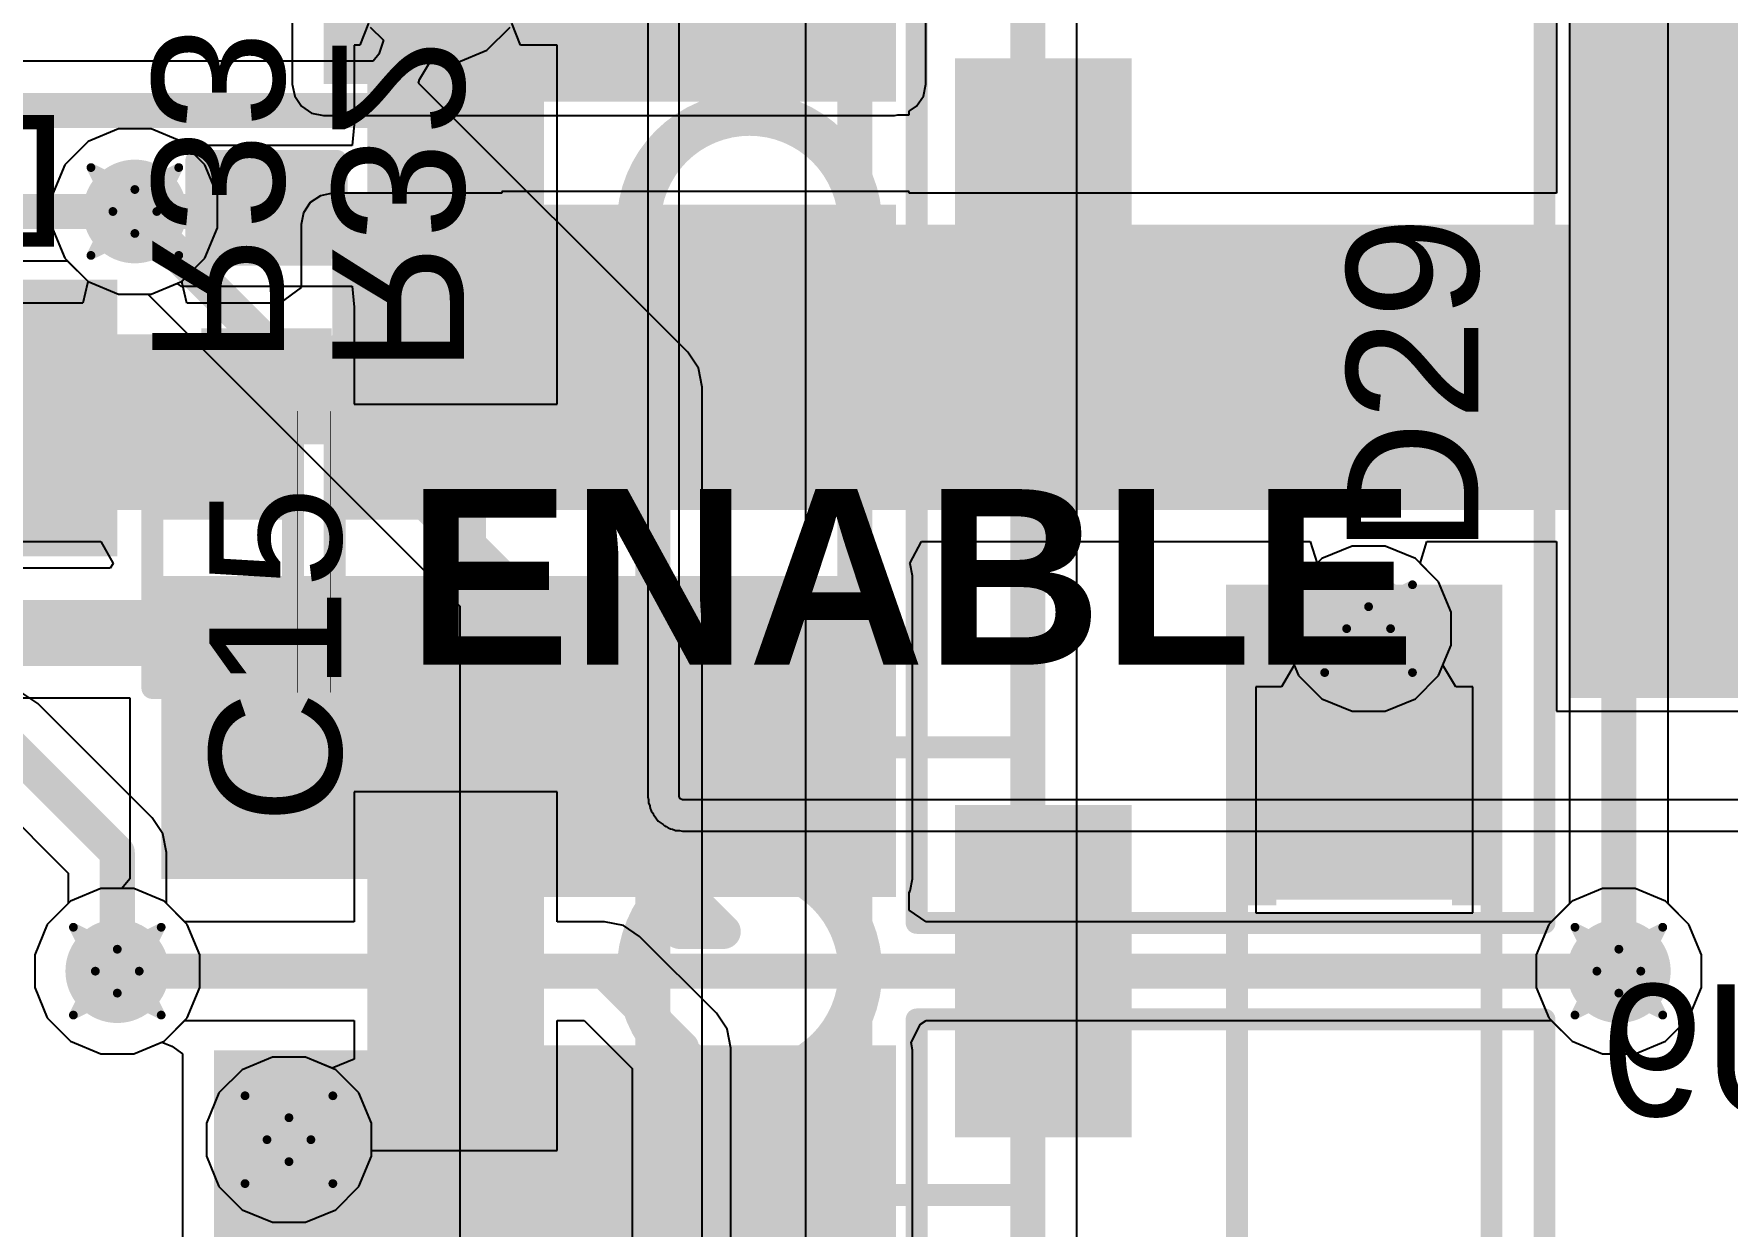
# Model space of a CAD drawing. Header units: inches. Extents: x -6 to 430, y 0 to 90.
# Drawn here: x 33.52 to 43.32, y 7.23 to 14.13 of the extents above; entities that cross this region are included whole.
import ezdxf

# ---------------------------------------------------------------- set-up
doc = ezdxf.new("R2010")
doc.units = ezdxf.units.IN
for name, color, linetype in [('Bottom Layer', 5, 'Continuous'), ('Bottom Overlay', 54, 'Continuous'), ('Bottom Paste', 16, 'Continuous'), ('Bottom Solder', 6, 'Continuous'), ('Drill Drawing', 1, 'Continuous'), ('Layer 1', 16, 'Continuous'), ('Layer 2', 76, 'Continuous'), ('Top Layer', 1, 'Continuous'), ('Top Overlay', 2, 'Continuous'), ('Top Paste', 8, 'Continuous'), ('Top Solder', 216, 'Continuous'), ('Via Holes', 16, 'Continuous')]:
    doc.layers.add(name, color=color, linetype=linetype)
doc.styles.add('Arial', font='', dxfattribs={"height": 0.2})
doc.styles.add('Arial_Bold', font='', dxfattribs={"height": 0.2})
doc.styles.get('Arial').set_extended_font_data('Arial')
doc.styles.get('Arial_Bold').set_extended_font_data('Arial', bold=True)

msp = doc.modelspace()

# ---------------------------------------------------------------- hatches: boundary and pattern name
at = {"layer": 'Bottom Layer'}
for points in [[(35.2012, 13.8348), (38.5032, 13.8348), (38.5032, 17.8988), (35.2012, 17.8988)], [(36.4108, 13.8354), (36.4108, 15.3354), (38.4108, 15.3354), (38.4108, 13.8354)], [(42.5108, 10.3854), (42.5108, 14.1854), (44.5108, 14.1854), (44.5108, 10.3854)], [(36.4108, 11.5354), (36.4108, 13.0354), (38.4108, 13.0354), (38.4108, 11.5354)], [(35.252, 11.371), (44.523, 11.371), (44.523, 13.022), (35.252, 13.022)], [(32.2548, 11.371), (34.9472, 11.371), (34.9472, 12.387), (32.2548, 12.387)], [(34.9345, 11.371), (34.2995, 11.371), (34.2995, 11.8282), (34.9345, 11.8282)], [(35.3536, 11.8282), (35.9886, 11.8282), (35.9886, 11.371), (35.3536, 11.371)], [(34.2614, 9.2374), (38.427, 9.2374), (38.427, 10.99), (34.2614, 10.99)], [(34.9345, 10.4312), (34.2995, 10.4312), (34.2995, 10.8884), (34.9345, 10.8884)], [(35.3536, 10.8884), (35.9886, 10.8884), (35.9886, 10.4312), (35.3536, 10.4312)], [(36.4108, 9.2354), (36.4108, 10.7354), (38.4108, 10.7354), (38.4108, 9.2354)], [(34.5662, 6.4434), (38.427, 6.4434), (38.427, 8.2468), (34.5662, 8.2468)], [(36.4108, 6.6726), (36.4108, 8.1726), (38.4108, 8.1726), (38.4108, 6.6726)]]:
    msp.add_hatch(color=5, dxfattribs=at).paths.add_polyline_path(points)
h = msp.add_hatch(color=5, dxfattribs=at)
edge = h.paths.add_edge_path()
edge.add_arc((34.109, 13.0982), 0.3, 0, 360)
h = msp.add_hatch(color=5, dxfattribs=at)
edge = h.paths.add_edge_path()
edge.add_arc((41.2464, 10.6852), 0.3, 0, 360)
h = msp.add_hatch(color=5, dxfattribs=at)
edge = h.paths.add_edge_path()
edge.add_arc((34.0074, 8.704), 0.3, 0, 360)
h = msp.add_hatch(color=5, dxfattribs=at)
edge = h.paths.add_edge_path()
edge.add_arc((42.6942, 8.704), 0.3, 0, 360)
h = msp.add_hatch(color=5, dxfattribs=at)
edge = h.paths.add_edge_path()
edge.add_arc((35.0005, 7.7292), 0.3, 0, 360)
at = {"layer": 'Bottom Overlay'}
for points in [[(32.153, 12.4124), (34.0072, 12.4124), (34.0072, 12.7044), (32.153, 12.7044)], [(33.3076, 11.117), (34.0072, 11.117), (34.0072, 12.6918), (33.3076, 12.6918)], [(32.153, 11.1044), (34.0072, 11.1044), (34.0072, 11.3964), (32.153, 11.3964)]]:
    msp.add_hatch(color=54, dxfattribs=at).paths.add_polyline_path(points)
at = {"layer": 'Bottom Paste'}
for points in [[(36.4108, 13.8354), (36.4108, 15.3354), (38.4108, 15.3354), (38.4108, 13.8354)], [(42.5108, 10.3854), (42.5108, 14.1854), (44.5108, 14.1854), (44.5108, 10.3854)], [(36.4108, 11.5354), (36.4108, 13.0354), (38.4108, 13.0354), (38.4108, 11.5354)], [(34.9345, 11.371), (34.2995, 11.371), (34.2995, 11.8282), (34.9345, 11.8282)], [(35.3536, 11.8282), (35.9886, 11.8282), (35.9886, 11.371), (35.3536, 11.371)], [(34.9345, 10.4312), (34.2995, 10.4312), (34.2995, 10.8884), (34.9345, 10.8884)], [(35.3536, 10.8884), (35.9886, 10.8884), (35.9886, 10.4312), (35.3536, 10.4312)], [(36.4108, 9.2354), (36.4108, 10.7354), (38.4108, 10.7354), (38.4108, 9.2354)], [(36.4108, 6.6726), (36.4108, 8.1726), (38.4108, 8.1726), (38.4108, 6.6726)]]:
    msp.add_hatch(color=16, dxfattribs=at).paths.add_polyline_path(points)
at = {"layer": 'Bottom Solder'}
for points in [[(36.3092, 13.7338), (36.3092, 15.437), (38.5124, 15.437), (38.5124, 13.7338)], [(42.4092, 10.2838), (42.4092, 14.287), (44.6124, 14.287), (44.6124, 10.2838)], [(36.3092, 11.4338), (36.3092, 13.137), (38.5124, 13.137), (38.5124, 11.4338)], [(34.9895, 11.316), (34.2445, 11.316), (34.2445, 11.8832), (34.9895, 11.8832)], [(35.2986, 11.8832), (36.0436, 11.8832), (36.0436, 11.316), (35.2986, 11.316)], [(34.9895, 10.3762), (34.2445, 10.3762), (34.2445, 10.9434), (34.9895, 10.9434)], [(35.2986, 10.9434), (36.0436, 10.9434), (36.0436, 10.3762), (35.2986, 10.3762)], [(36.3092, 9.1338), (36.3092, 10.837), (38.5124, 10.837), (38.5124, 9.1338)], [(36.3092, 6.571), (36.3092, 8.2742), (38.5124, 8.2742), (38.5124, 6.571)]]:
    msp.add_hatch(color=6, dxfattribs=at).paths.add_polyline_path(points)
at = {"layer": 'Layer 1'}
h = msp.add_hatch(color=16, dxfattribs=at)
edge = h.paths.add_edge_path()
edge.add_arc((34.109, 13.0982), 0.3, 0, 360)
h = msp.add_hatch(color=16, dxfattribs=at)
edge = h.paths.add_edge_path()
edge.add_arc((41.2464, 10.6852), 0.3, 0, 360)
h = msp.add_hatch(color=16, dxfattribs=at)
edge = h.paths.add_edge_path()
edge.add_arc((34.0074, 8.704), 0.3, 0, 360)
h = msp.add_hatch(color=16, dxfattribs=at)
edge = h.paths.add_edge_path()
edge.add_arc((42.6942, 8.704), 0.3, 0, 360)
h = msp.add_hatch(color=16, dxfattribs=at)
edge = h.paths.add_edge_path()
edge.add_arc((35.0005, 7.7292), 0.3, 0, 360)
at = {"layer": 'Layer 2'}
h = msp.add_hatch(color=76, dxfattribs=at)
edge = h.paths.add_edge_path()
edge.add_arc((34.109, 13.0982), 0.3, 0, 360)
h = msp.add_hatch(color=76, dxfattribs=at)
edge = h.paths.add_edge_path()
edge.add_arc((41.2464, 10.6852), 0.3, 0, 360)
h = msp.add_hatch(color=76, dxfattribs=at)
edge = h.paths.add_edge_path()
edge.add_arc((34.0074, 8.704), 0.3, 0, 360)
h = msp.add_hatch(color=76, dxfattribs=at)
edge = h.paths.add_edge_path()
edge.add_arc((42.6942, 8.704), 0.3, 0, 360)
h = msp.add_hatch(color=76, dxfattribs=at)
edge = h.paths.add_edge_path()
edge.add_arc((35.0005, 7.7292), 0.3, 0, 360)
at = {"layer": 'Top Layer'}
for points in [[(35.555, 13.882), (36.375, 13.882), (36.375, 12.162), (35.555, 12.162)], [(38.955, 13.882), (39.775, 13.882), (39.775, 12.162), (38.955, 12.162)], [(35.1885, 12.8442), (34.5535, 12.8442), (34.5535, 13.3014), (35.1885, 13.3014)], [(35.1885, 11.9044), (34.5535, 11.9044), (34.5535, 12.3616), (35.1885, 12.3616)], [(40.771, 10.17), (41.671, 10.17), (41.671, 9.22), (40.771, 9.22)], [(35.555, 9.564), (36.375, 9.564), (36.375, 7.844), (35.555, 7.844)], [(38.955, 9.564), (39.775, 9.564), (39.775, 7.844), (38.955, 7.844)]]:
    msp.add_hatch(color=1, dxfattribs=at).paths.add_polyline_path(points)
h = msp.add_hatch(color=1, dxfattribs=at)
edge = h.paths.add_edge_path()
edge.add_arc((34.109, 13.0982), 0.3, 0, 360)
h = msp.add_hatch(color=1, dxfattribs=at)
edge = h.paths.add_edge_path()
edge.add_arc((41.2464, 10.6852), 0.3, 0, 360)
h = msp.add_hatch(color=1, dxfattribs=at)
edge = h.paths.add_edge_path()
edge.add_arc((34.0074, 8.704), 0.3, 0, 360)
h = msp.add_hatch(color=1, dxfattribs=at)
edge = h.paths.add_edge_path()
edge.add_arc((42.6942, 8.704), 0.3, 0, 360)
h = msp.add_hatch(color=1, dxfattribs=at)
edge = h.paths.add_edge_path()
edge.add_arc((35.0005, 7.7292), 0.3, 0, 360)
at = {"layer": 'Top Overlay'}
for points in [[(40.713, 9.0852), (40.713, 10.9394), (40.421, 10.9394), (40.421, 9.0852)], [(42.0084, 10.2398), (42.0084, 10.9394), (40.4336, 10.9394), (40.4336, 10.2398)], [(42.021, 9.0852), (42.021, 10.9394), (41.729, 10.9394), (41.729, 9.0852)]]:
    msp.add_hatch(color=2, dxfattribs=at).paths.add_polyline_path(points)
at = {"layer": 'Top Paste'}
for points in [[(35.555, 13.882), (36.375, 13.882), (36.375, 12.162), (35.555, 12.162)], [(38.955, 13.882), (39.775, 13.882), (39.775, 12.162), (38.955, 12.162)], [(35.1885, 12.8442), (34.5535, 12.8442), (34.5535, 13.3014), (35.1885, 13.3014)], [(35.1885, 11.9044), (34.5535, 11.9044), (34.5535, 12.3616), (35.1885, 12.3616)], [(40.771, 10.17), (41.671, 10.17), (41.671, 9.22), (40.771, 9.22)], [(35.555, 9.564), (36.375, 9.564), (36.375, 7.844), (35.555, 7.844)], [(38.955, 9.564), (39.775, 9.564), (39.775, 7.844), (38.955, 7.844)]]:
    msp.add_hatch(color=8, dxfattribs=at).paths.add_polyline_path(points)
at = {"layer": 'Top Solder'}
for points in [[(35.4534, 13.9836), (36.4766, 13.9836), (36.4766, 12.0604), (35.4534, 12.0604)], [(38.8534, 13.9836), (39.8766, 13.9836), (39.8766, 12.0604), (38.8534, 12.0604)], [(35.2485, 12.7842), (34.4935, 12.7842), (34.4935, 13.3614), (35.2485, 13.3614)], [(35.2485, 11.8444), (34.4935, 11.8444), (34.4935, 12.4216), (35.2485, 12.4216)], [(40.6694, 10.2716), (41.7726, 10.2716), (41.7726, 9.1184), (40.6694, 9.1184)], [(35.4534, 9.6656), (36.4766, 9.6656), (36.4766, 7.7424), (35.4534, 7.7424)], [(38.8534, 9.6656), (39.8766, 9.6656), (39.8766, 7.7424), (38.8534, 7.7424)]]:
    msp.add_hatch(color=216, dxfattribs=at).paths.add_polyline_path(points)
at = {"layer": 'Via Holes'}
h = msp.add_hatch(color=7, dxfattribs=at)
edge = h.paths.add_edge_path()
edge.add_arc((34.109, 13.0982), 0.15, 0, 360)
h = msp.add_hatch(color=7, dxfattribs=at)
edge = h.paths.add_edge_path()
edge.add_arc((41.2464, 10.6852), 0.15, 0, 360)
h = msp.add_hatch(color=7, dxfattribs=at)
edge = h.paths.add_edge_path()
edge.add_arc((34.0074, 8.704), 0.15, 0, 360)
h = msp.add_hatch(color=7, dxfattribs=at)
edge = h.paths.add_edge_path()
edge.add_arc((42.6942, 8.704), 0.15, 0, 360)
h = msp.add_hatch(color=7, dxfattribs=at)
edge = h.paths.add_edge_path()
edge.add_arc((35.0005, 7.7292), 0.15, 0, 360)

# ---------------------------------------------------------------- linework, layer by layer
at = {"layer": 'Bottom Layer'}
for p, q in [((38.6845, 13.8348), (38.6845, 16.1859)), ((35.0199, 15.5705), (35.0199, 13.8348)), ((42.333, 14.3632), (42.333, 13.2033)), ((35.0199, 13.8348), (35.0337, 13.7654)), ((38.6707, 13.7654), (38.6845, 13.8348)), ((35.0337, 13.7654), (35.073, 13.7066)), ((38.6314, 13.7066), (38.6707, 13.7654)), ((35.073, 13.7066), (35.1318, 13.6673)), ((35.1318, 13.6673), (35.2012, 13.6535)), ((35.2012, 13.6535), (38.5032, 13.6535)), ((38.5032, 13.6535), (38.5237, 13.6576)), ((38.5237, 13.6576), (38.5886, 13.6576)), ((38.5886, 13.678), (38.6314, 13.7066)), ((38.5886, 13.6576), (38.5886, 13.678)), ((34.014, 13.576), (33.8383, 13.5033)), ((34.204, 13.576), (34.014, 13.576)), ((34.3797, 13.5033), (34.204, 13.576)), ((33.8383, 13.5033), (33.7039, 13.3689)), ((34.5141, 13.3689), (34.3797, 13.5033)), ((33.7039, 13.3689), (33.6312, 13.1932)), ((34.5868, 13.1932), (34.5141, 13.3689)), ((33.6312, 13.1932), (33.6312, 13.0032)), ((34.5868, 13.0032), (34.5868, 13.1932)), ((35.1238, 13.1502), (35.0845, 13.0914)), ((35.1826, 13.1895), (35.1238, 13.1502)), ((35.252, 13.2033), (35.1826, 13.1895)), ((36.233, 13.2033), (35.252, 13.2033)), ((38.5886, 13.2132), (36.233, 13.2132)), ((36.233, 13.2132), (36.233, 13.2033)), ((38.5886, 13.2033), (38.5886, 13.2132)), ((42.333, 13.2033), (38.5886, 13.2033)), ((35.0845, 13.0914), (35.0707, 13.022)), ((33.6312, 13.0032), (33.7039, 12.8275)), ((34.5141, 12.8275), (34.5868, 13.0032)), ((35.0707, 13.022), (35.0707, 12.6594)), ((33.7039, 12.8275), (33.8362, 12.6953)), ((34.3818, 12.6953), (34.5141, 12.8275)), ((33.8359, 12.6832), (33.8079, 12.5683)), ((33.8362, 12.6953), (33.8359, 12.6832)), ((34.3821, 12.6832), (34.3818, 12.6953)), ((34.4101, 12.5683), (34.3821, 12.6832)), ((35.0707, 12.6594), (34.9472, 12.5683)), ((33.8079, 12.5683), (33.0985, 12.5683)), ((34.9472, 12.5683), (34.4101, 12.5683)), ((32.2548, 11.1897), (33.9118, 11.1897)), ((33.9118, 11.1897), (33.9835, 11.0627)), ((38.5922, 11.0627), (38.6593, 11.1897)), ((38.6593, 11.1897), (40.9093, 11.1897)), ((40.9093, 11.1897), (40.9482, 11.0627)), ((41.5446, 11.0627), (41.5835, 11.1897)), ((41.5835, 11.1897), (42.333, 11.1897)), ((42.333, 11.1897), (42.333, 10.2076)), ((33.967, 11.0353), (25.7016, 11.0353)), ((33.9835, 11.0627), (33.967, 11.0353)), ((38.5945, 11.0594), (38.5922, 11.0627)), ((38.6083, 10.99), (38.5945, 11.0594)), ((38.6083, 9.2374), (38.6083, 10.99)), ((40.9482, 11.0627), (40.8413, 10.9559)), ((41.6515, 10.9559), (41.5446, 11.0627)), ((40.8413, 10.9559), (40.7686, 10.7802)), ((41.7242, 10.7802), (41.6515, 10.9559)), ((40.7686, 10.7802), (40.7686, 10.5902)), ((41.7242, 10.5902), (41.7242, 10.7802)), ((40.7686, 10.5902), (40.8413, 10.4145)), ((41.6515, 10.4145), (41.7242, 10.5902)), ((40.8413, 10.4145), (40.9757, 10.2801)), ((41.5171, 10.2801), (41.6515, 10.4145)), ((25.8571, 10.2843), (34.0801, 10.2843)), ((34.0801, 10.2843), (34.0801, 9.2374)), ((40.9757, 10.2801), (41.1514, 10.2074)), ((41.1514, 10.2074), (41.3414, 10.2074)), ((41.3414, 10.2074), (41.5171, 10.2801)), ((42.333, 10.2076), (44.614, 10.2076)), ((34.0801, 9.2374), (34.0345, 9.1818)), ((38.5945, 9.168), (38.6083, 9.2374)), ((33.9124, 9.1818), (33.7367, 9.1091)), ((34.0345, 9.1818), (33.9124, 9.1818)), ((38.5886, 9.1592), (38.5945, 9.168)), ((38.5886, 9.0576), (38.5886, 9.1592)), ((42.5992, 9.1818), (42.4235, 9.1091)), ((42.7892, 9.1818), (42.5992, 9.1818)), ((42.9649, 9.1091), (42.7892, 9.1818)), ((33.7367, 9.1091), (33.6023, 8.9747)), ((38.6871, 8.9889), (38.5886, 9.0576)), ((42.4235, 9.1091), (42.3034, 8.9889)), ((43.0993, 8.9747), (42.9649, 9.1091)), ((33.6023, 8.9747), (33.5296, 8.799)), ((42.3034, 8.9889), (38.6871, 8.9889)), ((43.172, 8.799), (43.0993, 8.9747)), ((33.5296, 8.799), (33.5296, 8.609)), ((43.172, 8.609), (43.172, 8.799)), ((33.5296, 8.609), (33.6023, 8.4333)), ((43.0993, 8.4333), (43.172, 8.609)), ((33.6023, 8.4333), (33.7367, 8.2989)), ((42.9649, 8.2989), (43.0993, 8.4333)), ((38.5993, 8.2921), (38.6548, 8.3966)), ((38.6548, 8.3966), (38.6871, 8.4191)), ((38.6871, 8.4191), (42.3034, 8.4191)), ((42.3034, 8.4191), (42.4235, 8.2989)), ((33.7367, 8.2989), (33.9124, 8.2262)), ((34.1024, 8.2262), (34.2647, 8.2934)), ((34.2647, 8.2934), (34.3231, 8.2708)), ((34.3231, 8.2708), (34.3849, 8.2262)), ((38.6083, 8.2468), (38.5993, 8.2921)), ((38.6083, 6.4434), (38.6083, 8.2468)), ((42.4235, 8.2989), (42.5992, 8.2262)), ((42.7892, 8.2262), (42.9649, 8.2989)), ((33.9124, 8.2262), (34.1024, 8.2262)), ((34.3849, 8.2262), (34.3849, 6.4434)), ((42.5992, 8.2262), (42.7892, 8.2262))]:
    msp.add_line(p, q, dxfattribs=at)
for points, const_width in [([(25.7016, 10.6598), (34.617, 10.6598)], 0.381), ([(34.0074, 8.704), (42.6942, 8.704)], 0.2032)]:
    msp.add_lwpolyline(points, dxfattribs=dict(at, const_width=const_width))
for points, const_width in [([(34.5217, 10.6598, 1), (34.7122, 10.6598, 1)], 0.1905), ([(33.9566, 8.704, 1), (34.0582, 8.704, 1)], 0.1016), ([(42.6434, 8.704, 1), (42.745, 8.704, 1)], 0.1016)]:
    msp.add_lwpolyline(points, format="xyb", close=True, dxfattribs=dict(at, const_width=const_width))
at = {"layer": 'Bottom Overlay'}
for points, const_width in [([(38.632, 8.9834), (38.632, 15.5874)], 0.127), ([(42.2642, 8.9834), (42.2642, 15.5874)], 0.127), ([(34.2106, 10.3423), (34.2106, 11.9171)], 0.127), ([(34.2106, 11.9171), (35.0234, 11.9171)], 0.127), ([(35.0234, 10.3423), (35.0234, 11.9171)], 0.127), ([(35.2647, 11.9171), (36.0775, 11.9171)], 0.127), ([(35.2647, 10.3423), (35.2647, 11.9171)], 0.127), ([(36.0775, 10.3423), (36.0775, 11.9171)], 0.127), ([(35.0488, 10.3169), (35.0488, 11.9425)], 0.00323), ([(35.2393, 10.3169), (35.2393, 11.9425)], 0.00323), ([(34.2106, 10.3423), (35.0234, 10.3423)], 0.127), ([(35.2647, 10.3423), (36.0775, 10.3423)], 0.127), ([(37.2604, 8.9326), (37.3874, 9.0596)], 0.2), ([(37.3874, 9.0596), (37.5144, 8.9326)], 0.2), ([(37.2604, 8.9326), (37.5144, 8.9326)], 0.2), ([(38.632, 8.9834), (42.2642, 8.9834)], 0.127), ([(38.632, 1.8206), (38.632, 8.4246)], 0.127), ([(38.632, 8.4246), (42.2642, 8.4246)], 0.127), ([(42.2642, 1.8206), (42.2642, 8.4246)], 0.127)]:
    msp.add_lwpolyline(points, dxfattribs=dict(at, const_width=const_width))
for points, const_width in [([(34.1788, 11.9171, 1), (34.2423, 11.9171, 1)], 0.0635), ([(34.1788, 11.9171, 1), (34.2423, 11.9171, 1)], 0.0635), ([(34.9916, 11.9171, 1), (35.0551, 11.9171, 1)], 0.0635), ([(34.9916, 11.9171, 1), (35.0551, 11.9171, 1)], 0.0635), ([(35.2329, 11.9171, 1), (35.2964, 11.9171, 1)], 0.0635), ([(35.2329, 11.9171, 1), (35.2964, 11.9171, 1)], 0.0635), ([(36.0457, 11.9171, 1), (36.1092, 11.9171, 1)], 0.0635), ([(36.0457, 11.9171, 1), (36.1092, 11.9171, 1)], 0.0635), ([(35.048, 11.9425, 1), (35.0496, 11.9425, 1)], 0.00161), ([(35.2385, 11.9425, 1), (35.2401, 11.9425, 1)], 0.00161), ([(34.1788, 10.3423, 1), (34.2423, 10.3423, 1)], 0.0635), ([(34.1788, 10.3423, 1), (34.2423, 10.3423, 1)], 0.0635), ([(34.9916, 10.3423, 1), (35.0551, 10.3423, 1)], 0.0635), ([(34.9916, 10.3423, 1), (35.0551, 10.3423, 1)], 0.0635), ([(35.2329, 10.3423, 1), (35.2964, 10.3423, 1)], 0.0635), ([(35.2329, 10.3423, 1), (35.2964, 10.3423, 1)], 0.0635), ([(36.0457, 10.3423, 1), (36.1092, 10.3423, 1)], 0.0635), ([(36.0457, 10.3423, 1), (36.1092, 10.3423, 1)], 0.0635), ([(35.048, 10.3169, 1), (35.0496, 10.3169, 1)], 0.00161), ([(35.2385, 10.3169, 1), (35.2401, 10.3169, 1)], 0.00161), ([(37.3374, 9.0596, 1), (37.4374, 9.0596, 1)], 0.1), ([(37.3374, 9.0596, 1), (37.4374, 9.0596, 1)], 0.1), ([(37.2104, 8.9326, 1), (37.3104, 8.9326, 1)], 0.1), ([(37.2104, 8.9326, 1), (37.3104, 8.9326, 1)], 0.1), ([(37.4644, 8.9326, 1), (37.5644, 8.9326, 1)], 0.1), ([(37.4644, 8.9326, 1), (37.5644, 8.9326, 1)], 0.1), ([(38.6002, 8.9834, 1), (38.6637, 8.9834, 1)], 0.0635), ([(38.6002, 8.9834, 1), (38.6637, 8.9834, 1)], 0.0635), ([(42.2324, 8.9834, 1), (42.2959, 8.9834, 1)], 0.0635), ([(42.2324, 8.9834, 1), (42.2959, 8.9834, 1)], 0.0635), ([(38.6002, 8.4246, 1), (38.6637, 8.4246, 1)], 0.0635), ([(38.6002, 8.4246, 1), (38.6637, 8.4246, 1)], 0.0635), ([(42.2324, 8.4246, 1), (42.2959, 8.4246, 1)], 0.0635), ([(42.2324, 8.4246, 1), (42.2959, 8.4246, 1)], 0.0635)]:
    msp.add_lwpolyline(points, format="xyb", close=True, dxfattribs=dict(at, const_width=const_width))
at = {"layer": 'Drill Drawing', "const_width": 0.0508}
for points in [[(33.855, 13.3522), (34.109, 13.2252)], [(33.855, 13.3522), (33.982, 13.0982)], [(34.109, 13.2252), (34.363, 13.3522)], [(34.236, 13.0982), (34.363, 13.3522)], [(33.855, 12.8442), (33.982, 13.0982)], [(34.236, 13.0982), (34.363, 12.8442)], [(33.855, 12.8442), (34.109, 12.9712)], [(34.109, 12.9712), (34.363, 12.8442)], [(40.9924, 10.9392), (41.2464, 10.8122)], [(40.9924, 10.9392), (41.1194, 10.6852)], [(41.2464, 10.8122), (41.5004, 10.9392)], [(41.3734, 10.6852), (41.5004, 10.9392)], [(40.9924, 10.4312), (41.1194, 10.6852)], [(41.3734, 10.6852), (41.5004, 10.4312)], [(40.9924, 10.4312), (41.2464, 10.5582)], [(41.2464, 10.5582), (41.5004, 10.4312)], [(33.7534, 8.958), (34.0074, 8.831)], [(33.7534, 8.958), (33.8804, 8.704)], [(34.0074, 8.831), (34.2614, 8.958)], [(34.1344, 8.704), (34.2614, 8.958)], [(42.4402, 8.958), (42.6942, 8.831)], [(42.4402, 8.958), (42.5672, 8.704)], [(42.6942, 8.831), (42.9482, 8.958)], [(42.8212, 8.704), (42.9482, 8.958)], [(33.7534, 8.45), (33.8804, 8.704)], [(34.1344, 8.704), (34.2614, 8.45)], [(42.4402, 8.45), (42.5672, 8.704)], [(42.8212, 8.704), (42.9482, 8.45)], [(33.7534, 8.45), (34.0074, 8.577)], [(34.0074, 8.577), (34.2614, 8.45)], [(42.4402, 8.45), (42.6942, 8.577)], [(42.6942, 8.577), (42.9482, 8.45)], [(34.7465, 7.9832), (35.0005, 7.8562)], [(34.7465, 7.9832), (34.8735, 7.7292)], [(35.0005, 7.8562), (35.2545, 7.9832)], [(35.1275, 7.7292), (35.2545, 7.9832)], [(34.7465, 7.4752), (34.8735, 7.7292)], [(35.1275, 7.7292), (35.2545, 7.4752)], [(34.7465, 7.4752), (35.0005, 7.6022)], [(35.0005, 7.6022), (35.2545, 7.4752)]]:
    msp.add_lwpolyline(points, dxfattribs=at)
at = {"layer": 'Drill Drawing', "const_width": 0.0254}
for points in [[(33.8423, 13.3522, 1), (33.8677, 13.3522, 1)], [(33.8423, 13.3522, 1), (33.8677, 13.3522, 1)], [(34.3503, 13.3522, 1), (34.3757, 13.3522, 1)], [(34.3503, 13.3522, 1), (34.3757, 13.3522, 1)], [(34.0963, 13.2252, 1), (34.1217, 13.2252, 1)], [(34.0963, 13.2252, 1), (34.1217, 13.2252, 1)], [(33.9693, 13.0982, 1), (33.9947, 13.0982, 1)], [(33.9693, 13.0982, 1), (33.9947, 13.0982, 1)], [(34.2233, 13.0982, 1), (34.2487, 13.0982, 1)], [(34.2233, 13.0982, 1), (34.2487, 13.0982, 1)], [(34.0963, 12.9712, 1), (34.1217, 12.9712, 1)], [(34.0963, 12.9712, 1), (34.1217, 12.9712, 1)], [(33.8423, 12.8442, 1), (33.8677, 12.8442, 1)], [(33.8423, 12.8442, 1), (33.8677, 12.8442, 1)], [(34.3503, 12.8442, 1), (34.3757, 12.8442, 1)], [(34.3503, 12.8442, 1), (34.3757, 12.8442, 1)], [(40.9797, 10.9392, 1), (41.0051, 10.9392, 1)], [(40.9797, 10.9392, 1), (41.0051, 10.9392, 1)], [(41.4877, 10.9392, 1), (41.5131, 10.9392, 1)], [(41.4877, 10.9392, 1), (41.5131, 10.9392, 1)], [(41.2337, 10.8122, 1), (41.2591, 10.8122, 1)], [(41.2337, 10.8122, 1), (41.2591, 10.8122, 1)], [(41.1067, 10.6852, 1), (41.1321, 10.6852, 1)], [(41.1067, 10.6852, 1), (41.1321, 10.6852, 1)], [(41.3607, 10.6852, 1), (41.3861, 10.6852, 1)], [(41.3607, 10.6852, 1), (41.3861, 10.6852, 1)], [(41.2337, 10.5582, 1), (41.2591, 10.5582, 1)], [(41.2337, 10.5582, 1), (41.2591, 10.5582, 1)], [(40.9797, 10.4312, 1), (41.0051, 10.4312, 1)], [(40.9797, 10.4312, 1), (41.0051, 10.4312, 1)], [(41.4877, 10.4312, 1), (41.5131, 10.4312, 1)], [(41.4877, 10.4312, 1), (41.5131, 10.4312, 1)], [(33.7407, 8.958, 1), (33.7661, 8.958, 1)], [(33.7407, 8.958, 1), (33.7661, 8.958, 1)], [(34.2487, 8.958, 1), (34.2741, 8.958, 1)], [(34.2487, 8.958, 1), (34.2741, 8.958, 1)], [(42.4275, 8.958, 1), (42.4529, 8.958, 1)], [(42.4275, 8.958, 1), (42.4529, 8.958, 1)], [(42.9355, 8.958, 1), (42.9609, 8.958, 1)], [(42.9355, 8.958, 1), (42.9609, 8.958, 1)], [(33.9947, 8.831, 1), (34.0201, 8.831, 1)], [(33.9947, 8.831, 1), (34.0201, 8.831, 1)], [(42.6815, 8.831, 1), (42.7069, 8.831, 1)], [(42.6815, 8.831, 1), (42.7069, 8.831, 1)], [(33.8677, 8.704, 1), (33.8931, 8.704, 1)], [(33.8677, 8.704, 1), (33.8931, 8.704, 1)], [(34.1217, 8.704, 1), (34.1471, 8.704, 1)], [(34.1217, 8.704, 1), (34.1471, 8.704, 1)], [(42.5545, 8.704, 1), (42.5799, 8.704, 1)], [(42.5545, 8.704, 1), (42.5799, 8.704, 1)], [(42.8085, 8.704, 1), (42.8339, 8.704, 1)], [(42.8085, 8.704, 1), (42.8339, 8.704, 1)], [(33.9947, 8.577, 1), (34.0201, 8.577, 1)], [(33.9947, 8.577, 1), (34.0201, 8.577, 1)], [(42.6815, 8.577, 1), (42.7069, 8.577, 1)], [(42.6815, 8.577, 1), (42.7069, 8.577, 1)], [(33.7407, 8.45, 1), (33.7661, 8.45, 1)], [(33.7407, 8.45, 1), (33.7661, 8.45, 1)], [(34.2487, 8.45, 1), (34.2741, 8.45, 1)], [(34.2487, 8.45, 1), (34.2741, 8.45, 1)], [(42.4275, 8.45, 1), (42.4529, 8.45, 1)], [(42.4275, 8.45, 1), (42.4529, 8.45, 1)], [(42.9355, 8.45, 1), (42.9609, 8.45, 1)], [(42.9355, 8.45, 1), (42.9609, 8.45, 1)], [(34.7338, 7.9832, 1), (34.7592, 7.9832, 1)], [(34.7338, 7.9832, 1), (34.7592, 7.9832, 1)], [(35.2418, 7.9832, 1), (35.2672, 7.9832, 1)], [(35.2418, 7.9832, 1), (35.2672, 7.9832, 1)], [(34.9878, 7.8562, 1), (35.0132, 7.8562, 1)], [(34.9878, 7.8562, 1), (35.0132, 7.8562, 1)], [(34.8608, 7.7292, 1), (34.8862, 7.7292, 1)], [(34.8608, 7.7292, 1), (34.8862, 7.7292, 1)], [(35.1148, 7.7292, 1), (35.1402, 7.7292, 1)], [(35.1148, 7.7292, 1), (35.1402, 7.7292, 1)], [(34.9878, 7.6022, 1), (35.0132, 7.6022, 1)], [(34.9878, 7.6022, 1), (35.0132, 7.6022, 1)], [(34.7338, 7.4752, 1), (34.7592, 7.4752, 1)], [(34.7338, 7.4752, 1), (34.7592, 7.4752, 1)], [(35.2418, 7.4752, 1), (35.2672, 7.4752, 1)], [(35.2418, 7.4752, 1), (35.2672, 7.4752, 1)]]:
    msp.add_lwpolyline(points, format="xyb", close=True, dxfattribs=at)
at = {"layer": 'Layer 1'}
for p, q in [((42.9791, 9.0948), (42.9791, 18.8132)), ((42.4093, 18.6952), (42.4093, 9.0948)), ((39.5595, 1.917), (39.5595, 14.8586)), ((37.9897, 14.3264), (37.9897, 1.917)), ((35.4701, 14.1653), (35.5468, 14.0886)), ((36.1458, 14.0309), (36.2802, 14.1653)), ((35.5199, 14.0085), (35.4886, 13.9673)), ((35.5468, 14.0886), (35.5199, 14.0085)), ((35.9702, 13.9582), (36.1458, 14.0309)), ((35.4886, 13.9673), (33.2044, 13.9673)), ((35.7558, 13.8621), (35.8127, 13.9582)), ((35.8127, 13.9582), (35.9702, 13.9582)), ((35.7504, 13.8409), (35.7558, 13.8621)), ((37.3076, 12.2836), (35.7504, 13.8409)), ((26.0826, 12.8133), (33.7182, 12.8133)), ((33.7182, 12.8133), (33.8383, 12.6931)), ((33.8383, 12.6931), (34.014, 12.6204)), ((34.014, 12.6204), (34.1839, 12.6204)), ((34.1839, 12.6204), (35.9897, 10.8146)), ((37.3694, 12.1912), (37.3076, 12.2836)), ((37.3076, 12.2836), (37.3076, 12.2836)), ((37.3911, 12.0822), (37.3694, 12.1912)), ((37.3911, 1.3798), (37.3911, 12.0822)), ((37.3911, 12.0822), (37.3911, 12.0822)), ((40.9757, 11.0903), (40.8413, 10.9559)), ((41.1514, 11.163), (40.9757, 11.0903)), ((41.3414, 11.163), (41.1514, 11.163)), ((41.5171, 11.0903), (41.3414, 11.163)), ((41.6515, 10.9559), (41.5171, 11.0903)), ((40.8413, 10.9559), (40.7686, 10.7802)), ((41.7242, 10.7802), (41.6515, 10.9559)), ((35.9897, 10.8146), (35.9897, 1.8812)), ((40.7686, 10.7802), (40.7686, 10.5902)), ((41.7242, 10.5902), (41.7242, 10.7802)), ((40.7686, 10.5902), (40.8413, 10.4145)), ((41.6515, 10.4145), (41.7242, 10.5902)), ((40.8413, 10.4145), (40.9757, 10.2801)), ((41.5171, 10.2801), (41.6515, 10.4145)), ((33.5484, 10.2516), (33.456, 10.3134)), ((34.2088, 9.5912), (33.5484, 10.2516)), ((40.9757, 10.2801), (41.1514, 10.2074)), ((41.1514, 10.2074), (41.3414, 10.2074)), ((41.3414, 10.2074), (41.5171, 10.2801)), ((33.229, 9.7653), (33.7225, 9.2718)), ((34.2706, 9.4988), (34.2088, 9.5912)), ((34.2088, 9.5912), (34.2088, 9.5912)), ((34.2923, 9.3898), (34.2706, 9.4988)), ((34.2923, 9.0948), (34.2923, 9.3898)), ((34.2923, 9.3898), (34.2923, 9.3898)), ((33.7225, 9.2718), (33.7225, 9.0948)), ((33.7225, 9.0948), (33.6023, 8.9747)), ((34.4125, 8.9747), (34.2923, 9.0948)), ((42.4093, 9.0948), (42.2891, 8.9747)), ((43.0993, 8.9747), (42.9791, 9.0948)), ((33.6023, 8.9747), (33.5296, 8.799)), ((34.4852, 8.799), (34.4125, 8.9747)), ((42.2891, 8.9747), (42.2164, 8.799)), ((43.172, 8.799), (43.0993, 8.9747)), ((33.5296, 8.799), (33.5296, 8.609)), ((34.4852, 8.609), (34.4852, 8.799)), ((42.2164, 8.799), (42.2164, 8.609)), ((43.172, 8.609), (43.172, 8.799)), ((33.5296, 8.609), (33.6023, 8.4333)), ((34.4125, 8.4333), (34.4852, 8.609)), ((42.2164, 8.609), (42.2891, 8.4333)), ((43.0993, 8.4333), (43.172, 8.609)), ((33.6023, 8.4333), (33.7367, 8.2989)), ((34.2781, 8.2989), (34.4125, 8.4333)), ((42.2891, 8.4333), (42.4235, 8.2989)), ((42.9649, 8.2989), (43.0993, 8.4333)), ((33.7367, 8.2989), (33.9124, 8.2262)), ((34.1024, 8.2262), (34.2781, 8.2989)), ((42.4235, 8.2989), (42.5992, 8.2262)), ((42.7892, 8.2262), (42.9649, 8.2989)), ((33.9124, 8.2262), (34.1024, 8.2262)), ((34.7299, 8.1342), (34.5955, 7.9998)), ((34.9055, 8.207), (34.7299, 8.1342)), ((35.0956, 8.207), (34.9055, 8.207)), ((35.2712, 8.1342), (35.0956, 8.207)), ((35.4056, 7.9998), (35.2712, 8.1342)), ((42.5992, 8.2262), (42.7892, 8.2262)), ((34.5955, 7.9998), (34.5228, 7.8242)), ((35.4783, 7.8242), (35.4056, 7.9998)), ((34.5228, 7.8242), (34.5228, 7.6341)), ((35.4783, 7.6341), (35.4783, 7.8242)), ((34.5228, 7.6341), (34.5955, 7.4585)), ((35.4056, 7.4585), (35.4783, 7.6341)), ((34.5955, 7.4585), (34.7299, 7.3241)), ((35.2712, 7.3241), (35.4056, 7.4585)), ((34.7299, 7.3241), (34.9055, 7.2514)), ((34.9055, 7.2514), (35.0956, 7.2514)), ((35.0956, 7.2514), (35.2712, 7.3241))]:
    msp.add_line(p, q, dxfattribs=at)
at = {"layer": 'Layer 1', "const_width": 0.2032}
for points in [[(42.6942, 8.704), (42.6942, 18.8132)], [(39.2746, 1.5261), (39.2746, 14.8586)], [(38.2746, 1.5261), (38.2746, 14.4444)], [(32.8136, 13.6824), (35.506, 13.6824)], [(35.506, 13.6824), (37.1062, 12.0822)], [(26.0826, 13.0982), (34.109, 13.0982)], [(34.109, 13.0982), (36.2746, 10.9326)], [(37.1062, 1.2618), (37.1062, 12.0822)], [(36.2746, 1.4904), (36.2746, 10.9326)], [(33.347, 10.0502), (34.0074, 9.3898)], [(34.0074, 8.704), (34.0074, 9.3898)]]:
    msp.add_lwpolyline(points, dxfattribs=at)
at = {"layer": 'Layer 1', "const_width": 0.1016}
for points in [[(35.4552, 13.6824, 1), (35.5568, 13.6824, 1)], [(35.4552, 13.6824, 1), (35.5568, 13.6824, 1)], [(34.0582, 13.0982, 1), (34.1598, 13.0982, 1)], [(34.0582, 13.0982, 1), (34.1598, 13.0982, 1)], [(37.0554, 12.0822, 1), (37.157, 12.0822, 1)], [(37.0554, 12.0822, 1), (37.157, 12.0822, 1)], [(36.2238, 10.9326, 1), (36.3254, 10.9326, 1)], [(36.2238, 10.9326, 1), (36.3254, 10.9326, 1)], [(33.9566, 9.3898, 1), (34.0582, 9.3898, 1)], [(33.9566, 9.3898, 1), (34.0582, 9.3898, 1)], [(33.9566, 8.704, 1), (34.0582, 8.704, 1)], [(42.6434, 8.704, 1), (42.745, 8.704, 1)]]:
    msp.add_lwpolyline(points, format="xyb", close=True, dxfattribs=at)
at = {"layer": 'Layer 2'}
for p, q in [((37.0773, 15.1521), (37.0773, 9.7125)), ((37.2586, 9.7125), (37.2586, 15.1521)), ((34.014, 13.576), (33.8383, 13.5033)), ((34.204, 13.576), (34.014, 13.576)), ((34.3797, 13.5033), (34.204, 13.576)), ((33.8383, 13.5033), (33.7039, 13.3689)), ((34.5141, 13.3689), (34.3797, 13.5033)), ((33.7039, 13.3689), (33.6312, 13.1932)), ((34.5868, 13.1932), (34.5141, 13.3689)), ((33.6312, 13.1932), (33.6312, 13.0032)), ((34.5868, 13.0032), (34.5868, 13.1932)), ((33.6312, 13.0032), (33.7039, 12.8275)), ((34.5141, 12.8275), (34.5868, 13.0032)), ((33.7039, 12.8275), (33.8383, 12.6931)), ((34.3797, 12.6931), (34.5141, 12.8275)), ((33.8383, 12.6931), (34.014, 12.6204)), ((34.204, 12.6204), (34.3797, 12.6931)), ((34.014, 12.6204), (34.204, 12.6204)), ((37.0773, 9.7125), (37.0808, 9.6949)), ((37.2601, 9.7102), (37.2586, 9.7125)), ((37.2642, 9.7002), (37.2601, 9.7102)), ((37.2742, 9.6961), (37.2642, 9.7002)), ((37.0808, 9.6949), (37.0808, 9.677)), ((37.0808, 9.677), (37.0876, 9.6606)), ((37.0876, 9.6606), (37.0911, 9.6431)), ((37.0911, 9.6431), (37.0926, 9.6409)), ((37.0926, 9.6409), (37.0968, 9.6308)), ((37.0968, 9.6308), (37.1052, 9.6182)), ((37.1052, 9.6182), (37.1079, 9.6117)), ((37.1079, 9.6117), (37.1094, 9.6095)), ((37.1094, 9.6095), (37.1143, 9.6045)), ((37.1143, 9.6045), (37.136, 9.572)), ((37.2764, 9.6946), (37.2742, 9.6961)), ((37.2765, 9.6946), (37.2764, 9.6946)), ((44.741, 9.6946), (37.2765, 9.6946)), ((37.136, 9.572), (37.1361, 9.572)), ((37.1361, 9.572), (37.1653, 9.5525)), ((37.1653, 9.5525), (37.1685, 9.5489)), ((37.1685, 9.5489), (37.1712, 9.5477)), ((37.1712, 9.5477), (37.1736, 9.5453)), ((37.1736, 9.5453), (37.1758, 9.5438)), ((37.1758, 9.5438), (37.1823, 9.5412)), ((37.1823, 9.5412), (37.1949, 9.5327)), ((37.1949, 9.5327), (37.2049, 9.5286)), ((37.2049, 9.5286), (37.2049, 9.5286)), ((37.2049, 9.5286), (37.2071, 9.5271)), ((37.2071, 9.5271), (37.2203, 9.5245)), ((37.2203, 9.5245), (37.2325, 9.5187)), ((37.2325, 9.5187), (37.2325, 9.5187)), ((37.2325, 9.5187), (37.237, 9.5185)), ((37.237, 9.5185), (37.2411, 9.5168)), ((37.2411, 9.5168), (37.259, 9.5168)), ((37.259, 9.5168), (37.2765, 9.5133)), ((37.2765, 9.5133), (44.741, 9.5133)), ((33.9124, 9.1818), (33.7367, 9.1091)), ((34.1024, 9.1818), (33.9124, 9.1818)), ((34.2781, 9.1091), (34.1024, 9.1818)), ((42.5992, 9.1818), (42.4235, 9.1091)), ((42.7892, 9.1818), (42.5992, 9.1818)), ((42.9649, 9.1091), (42.7892, 9.1818)), ((33.7367, 9.1091), (33.6023, 8.9747)), ((34.4125, 8.9747), (34.2781, 9.1091)), ((42.4235, 9.1091), (42.2891, 8.9747)), ((43.0993, 8.9747), (42.9649, 9.1091)), ((33.6023, 8.9747), (33.5296, 8.799)), ((34.4852, 8.799), (34.4125, 8.9747)), ((42.2891, 8.9747), (42.2164, 8.799)), ((43.172, 8.799), (43.0993, 8.9747)), ((33.5296, 8.799), (33.5296, 8.609)), ((34.4852, 8.609), (34.4852, 8.799)), ((42.2164, 8.799), (42.2164, 8.609)), ((43.172, 8.609), (43.172, 8.799)), ((33.5296, 8.609), (33.6023, 8.4333)), ((34.4125, 8.4333), (34.4852, 8.609)), ((42.2164, 8.609), (42.2891, 8.4333)), ((43.0993, 8.4333), (43.172, 8.609)), ((33.6023, 8.4333), (33.7367, 8.2989)), ((34.2781, 8.2989), (34.4125, 8.4333)), ((42.2891, 8.4333), (42.4235, 8.2989)), ((42.9649, 8.2989), (43.0993, 8.4333)), ((33.7367, 8.2989), (33.9124, 8.2262)), ((34.1024, 8.2262), (34.2781, 8.2989)), ((42.4235, 8.2989), (42.5992, 8.2262)), ((42.7892, 8.2262), (42.9649, 8.2989)), ((33.9124, 8.2262), (34.1024, 8.2262)), ((42.5992, 8.2262), (42.7892, 8.2262))]:
    msp.add_line(p, q, dxfattribs=at)
at = {"layer": 'Top Layer'}
for p, q in [((35.4612, 14.1868), (35.4097, 14.0598)), ((36.3406, 14.0598), (36.2891, 14.1868)), ((35.4097, 14.0598), (35.3772, 14.0598)), ((35.3772, 14.0598), (35.3772, 13.6017)), ((36.5528, 14.0598), (36.3406, 14.0598)), ((36.5528, 11.9842), (36.5528, 14.0598)), ((34.014, 13.576), (33.8383, 13.5033)), ((34.204, 13.576), (34.014, 13.576)), ((34.3797, 13.5033), (34.204, 13.576)), ((35.3772, 13.6017), (35.3663, 13.4792)), ((33.8383, 13.5033), (33.7039, 13.3689)), ((34.4037, 13.4792), (34.3797, 13.5033)), ((35.3663, 13.4792), (34.4037, 13.4792)), ((33.7039, 13.3689), (33.6312, 13.1932)), ((33.6312, 13.1932), (33.6312, 13.0032)), ((33.6312, 13.0032), (33.7039, 12.8275)), ((33.7039, 12.8275), (33.8383, 12.6931)), ((33.8383, 12.6931), (34.014, 12.6204)), ((34.204, 12.6204), (34.3525, 12.6819)), ((34.3525, 12.6819), (34.3757, 12.6664)), ((34.3757, 12.6664), (34.3757, 12.6664)), ((34.3757, 12.6664), (35.3663, 12.6664)), ((35.3663, 12.6664), (35.3772, 12.5439)), ((34.014, 12.6204), (34.204, 12.6204)), ((35.3772, 12.5439), (35.3772, 11.9842)), ((35.3772, 11.9842), (36.5528, 11.9842)), ((40.9757, 11.0903), (40.8413, 10.9559)), ((41.1514, 11.163), (40.9757, 11.0903)), ((41.3414, 11.163), (41.1514, 11.163)), ((41.5171, 11.0903), (41.3414, 11.163)), ((41.6515, 10.9559), (41.5171, 11.0903)), ((40.8413, 10.9559), (40.7686, 10.7802)), ((41.7242, 10.7802), (41.6515, 10.9559)), ((40.7686, 10.7802), (40.7686, 10.5902)), ((41.7242, 10.5902), (41.7242, 10.7802)), ((40.7686, 10.5902), (40.8164, 10.4748)), ((41.6764, 10.4748), (41.7242, 10.5902)), ((40.8164, 10.4748), (40.7423, 10.348)), ((41.7506, 10.3478), (41.6764, 10.4748)), ((40.742, 10.3478), (40.5932, 10.3478)), ((40.5932, 10.3478), (40.5932, 9.0422)), ((40.7423, 10.348), (40.742, 10.3478)), ((41.8488, 10.3478), (41.7506, 10.3478)), ((41.8488, 9.0422), (41.8488, 10.3478)), ((36.5528, 9.7418), (35.3772, 9.7418)), ((35.3772, 9.7418), (35.3772, 8.9889)), ((36.5528, 8.9889), (36.5528, 9.7418)), ((33.9124, 9.1818), (33.7367, 9.1091)), ((34.1024, 9.1818), (33.9124, 9.1818)), ((34.2781, 9.1091), (34.1024, 9.1818)), ((42.5992, 9.1818), (42.4235, 9.1091)), ((42.7892, 9.1818), (42.5992, 9.1818)), ((42.9649, 9.1091), (42.7892, 9.1818)), ((33.7367, 9.1091), (33.6023, 8.9747)), ((34.3982, 8.9889), (34.2781, 9.1091)), ((40.5932, 9.0422), (41.8488, 9.0422)), ((42.4235, 9.1091), (42.2891, 8.9747)), ((43.0993, 8.9747), (42.9649, 9.1091)), ((33.6023, 8.9747), (33.5296, 8.799)), ((35.3772, 8.9889), (34.3982, 8.9889)), ((36.8268, 8.9889), (36.5528, 8.9889)), ((36.9358, 8.9672), (36.8268, 8.9889)), ((36.8268, 8.9889), (36.8268, 8.9889)), ((37.0282, 8.9054), (36.9358, 8.9672)), ((42.2891, 8.9747), (42.2164, 8.799)), ((43.172, 8.799), (43.0993, 8.9747)), ((37.4732, 8.4604), (37.0282, 8.9054)), ((33.5296, 8.799), (33.5296, 8.609)), ((42.2164, 8.799), (42.2164, 8.609)), ((43.172, 8.609), (43.172, 8.799)), ((33.5296, 8.609), (33.6023, 8.4333)), ((42.2164, 8.609), (42.2891, 8.4333)), ((43.0993, 8.4333), (43.172, 8.609)), ((33.6023, 8.4333), (33.7367, 8.2989)), ((37.535, 8.368), (37.4732, 8.4604)), ((42.2891, 8.4333), (42.4235, 8.2989)), ((42.9649, 8.2989), (43.0993, 8.4333)), ((34.2781, 8.2989), (34.3982, 8.4191)), ((34.3982, 8.4191), (35.3772, 8.4191)), ((35.3772, 8.4191), (35.3772, 8.1942)), ((36.5528, 7.6662), (36.5528, 8.4191)), ((36.5528, 8.4191), (36.7088, 8.4191)), ((36.7088, 8.4191), (36.9869, 8.141)), ((37.5567, 8.259), (37.535, 8.368)), ((33.7367, 8.2989), (33.9124, 8.2262)), ((34.1024, 8.2262), (34.2781, 8.2989)), ((37.5567, 5.8718), (37.5567, 8.259)), ((37.5567, 8.259), (37.5567, 8.259)), ((42.4235, 8.2989), (42.5992, 8.2262)), ((42.7892, 8.2262), (42.9649, 8.2989)), ((33.9124, 8.2262), (34.1024, 8.2262)), ((34.7299, 8.1342), (34.5955, 7.9998)), ((34.9055, 8.207), (34.7299, 8.1342)), ((35.0956, 8.207), (34.9055, 8.207)), ((35.2502, 8.1429), (35.0956, 8.207)), ((35.3772, 8.1942), (35.2502, 8.1429)), ((36.9869, 8.141), (36.9869, 5.8718)), ((42.5992, 8.2262), (42.7892, 8.2262)), ((34.5955, 7.9998), (34.5228, 7.8242)), ((34.5228, 7.8242), (34.5228, 7.6341)), ((35.4783, 7.6341), (35.4783, 7.6662)), ((35.4783, 7.6662), (36.5528, 7.6662)), ((34.5228, 7.6341), (34.5955, 7.4585)), ((35.4056, 7.4585), (35.4783, 7.6341)), ((34.5955, 7.4585), (34.7299, 7.3241)), ((35.2712, 7.3241), (35.4056, 7.4585)), ((34.7299, 7.3241), (34.9055, 7.2514)), ((34.9055, 7.2514), (35.0956, 7.2514)), ((35.0956, 7.2514), (35.2712, 7.3241))]:
    msp.add_line(p, q, dxfattribs=at)
for points, const_width in [([(34.109, 13.0982), (35.8888, 13.0982)], 0.2032), ([(35.8888, 13.0982), (35.965, 13.022)], 0.2032), ([(41.221, 10.6598), (41.2464, 10.6852)], 0.3048), ([(41.221, 9.695), (41.221, 10.6598)], 0.3048), ([(34.0074, 8.704), (35.965, 8.704)], 0.2032), ([(35.965, 8.704), (36.8268, 8.704)], 0.2032), ([(36.8268, 8.704), (37.2718, 8.259)], 0.2032), ([(37.2718, 4.894), (37.2718, 8.259)], 0.2032)]:
    msp.add_lwpolyline(points, dxfattribs=dict(at, const_width=const_width))
for points, const_width in [([(34.0582, 13.0982, 1), (34.1598, 13.0982, 1)], 0.1016), ([(35.838, 13.0982, 1), (35.9396, 13.0982, 1)], 0.1016), ([(35.838, 13.0982, 1), (35.9396, 13.0982, 1)], 0.1016), ([(35.9142, 13.022, 1), (36.0158, 13.022, 1)], 0.1016), ([(41.1448, 10.6598, 1), (41.2972, 10.6598, 1)], 0.1524), ([(41.1448, 10.6598, 1), (41.2972, 10.6598, 1)], 0.1524), ([(41.1702, 10.6852, 1), (41.3226, 10.6852, 1)], 0.1524), ([(41.1448, 9.695, 1), (41.2972, 9.695, 1)], 0.1524), ([(33.9566, 8.704, 1), (34.0582, 8.704, 1)], 0.1016), ([(35.9142, 8.704, 1), (36.0158, 8.704, 1)], 0.1016), ([(35.9142, 8.704, 1), (36.0158, 8.704, 1)], 0.1016), ([(36.776, 8.704, 1), (36.8776, 8.704, 1)], 0.1016), ([(36.776, 8.704, 1), (36.8776, 8.704, 1)], 0.1016), ([(37.221, 8.259, 1), (37.3226, 8.259, 1)], 0.1016), ([(37.221, 8.259, 1), (37.3226, 8.259, 1)], 0.1016)]:
    msp.add_lwpolyline(points, format="xyb", close=True, dxfattribs=dict(at, const_width=const_width))
at = {"layer": 'Top Overlay', "const_width": 0.127}
for points in [[(36.0902, 14.038), (36.0902, 14.3174)], [(39.2398, 14.038), (39.2398, 14.3174)], [(34.4646, 12.8823), (34.4646, 13.3903)], [(34.4646, 13.3903), (35.2774, 13.3903)], [(35.2774, 12.8823), (35.2774, 13.3903)], [(34.4646, 11.8155), (34.4646, 12.3235)], [(35.2774, 11.8155), (35.2774, 12.3235)], [(36.0902, 11.7266), (36.0902, 12.006)], [(39.2398, 11.7266), (39.2398, 12.006)], [(34.4646, 11.8155), (35.2774, 11.8155)], [(36.0902, 11.7266), (39.2398, 11.7266)], [(36.0902, 9.9994), (39.2398, 9.9994)], [(36.0902, 9.72), (36.0902, 9.9994)], [(39.2398, 9.72), (39.2398, 9.9994)], [(40.4844, 6.7484), (40.4844, 9.0852)], [(41.9576, 6.7484), (41.9576, 9.0852)], [(36.0902, 7.4086), (36.0902, 7.688)], [(39.2398, 7.4086), (39.2398, 7.688)], [(36.0902, 7.4086), (39.2398, 7.4086)]]:
    msp.add_lwpolyline(points, dxfattribs=at)
at = {"layer": 'Top Overlay'}
for points, const_width in [([(36.0584, 14.038, 1), (36.1219, 14.038, 1)], 0.0635), ([(39.2081, 14.038, 1), (39.2716, 14.038, 1)], 0.0635), ([(38.3061, 13.022, 1), (37.0239, 13.022, 1)], 0.254), ([(34.4328, 13.3903, 1), (34.4963, 13.3903, 1)], 0.0635), ([(34.4328, 13.3903, 1), (34.4963, 13.3903, 1)], 0.0635), ([(35.2456, 13.3903, 1), (35.3091, 13.3903, 1)], 0.0635), ([(35.2456, 13.3903, 1), (35.3091, 13.3903, 1)], 0.0635), ([(36.9604, 13.022, 1), (37.0874, 13.022, 1)], 0.127), ([(38.2426, 13.022, 1), (38.3696, 13.022, 1)], 0.127), ([(34.4328, 12.8823, 1), (34.4963, 12.8823, 1)], 0.0635), ([(35.2456, 12.8823, 1), (35.3091, 12.8823, 1)], 0.0635), ([(34.4328, 12.3235, 1), (34.4963, 12.3235, 1)], 0.0635), ([(35.2456, 12.3235, 1), (35.3091, 12.3235, 1)], 0.0635), ([(36.0584, 12.006, 1), (36.1219, 12.006, 1)], 0.0635), ([(39.2081, 12.006, 1), (39.2716, 12.006, 1)], 0.0635), ([(34.4328, 11.8155, 1), (34.4963, 11.8155, 1)], 0.0635), ([(34.4328, 11.8155, 1), (34.4963, 11.8155, 1)], 0.0635), ([(35.2456, 11.8155, 1), (35.3091, 11.8155, 1)], 0.0635), ([(35.2456, 11.8155, 1), (35.3091, 11.8155, 1)], 0.0635), ([(36.0584, 11.7266, 1), (36.1219, 11.7266, 1)], 0.0635), ([(36.0584, 11.7266, 1), (36.1219, 11.7266, 1)], 0.0635), ([(39.2081, 11.7266, 1), (39.2716, 11.7266, 1)], 0.0635), ([(39.2081, 11.7266, 1), (39.2716, 11.7266, 1)], 0.0635), ([(36.0584, 9.9994, 1), (36.1219, 9.9994, 1)], 0.0635), ([(36.0584, 9.9994, 1), (36.1219, 9.9994, 1)], 0.0635), ([(39.2081, 9.9994, 1), (39.2716, 9.9994, 1)], 0.0635), ([(39.2081, 9.9994, 1), (39.2716, 9.9994, 1)], 0.0635), ([(36.0584, 9.72, 1), (36.1219, 9.72, 1)], 0.0635), ([(39.2081, 9.72, 1), (39.2716, 9.72, 1)], 0.0635), ([(38.3061, 8.704, 1), (37.0239, 8.704, 1)], 0.254), ([(40.4526, 9.0852, 1), (40.5161, 9.0852, 1)], 0.0635), ([(41.9258, 9.0852, 1), (41.9893, 9.0852, 1)], 0.0635), ([(36.9604, 8.704, 1), (37.0874, 8.704, 1)], 0.127), ([(38.2426, 8.704, 1), (38.3696, 8.704, 1)], 0.127), ([(36.0584, 7.688, 1), (36.1219, 7.688, 1)], 0.0635), ([(39.2081, 7.688, 1), (39.2716, 7.688, 1)], 0.0635), ([(36.0584, 7.4086, 1), (36.1219, 7.4086, 1)], 0.0635), ([(36.0584, 7.4086, 1), (36.1219, 7.4086, 1)], 0.0635), ([(39.2081, 7.4086, 1), (39.2716, 7.4086, 1)], 0.0635), ([(39.2081, 7.4086, 1), (39.2716, 7.4086, 1)], 0.0635)]:
    msp.add_lwpolyline(points, format="xyb", close=True, dxfattribs=dict(at, const_width=const_width))

# ---------------------------------------------------------------- texts
at = {"layer": 'Bottom Overlay', "style": 'Arial', "text_generation_flag": 2}
for s, p in [('R33', (34.2107, 12.2095)), ('R32', (35.2521, 12.1587))]:
    msp.add_text(s, height=0.762, rotation=270, dxfattribs=at).set_placement(p)
for s, p in [('D28', (33.7277, 12.8951)), ('U9', (43.9514, 7.8659))]:
    msp.add_text(s, height=0.762, dxfattribs=at).set_placement(p)
at = {"layer": 'Top Overlay'}
for s, height, rotation, style, p in [('D29', 0.762, 90, 'Arial', (41.8813, 11.1173)), ('C15', 0.762, 90, 'Arial', (35.3027, 9.5552)), ('ENABLE', 1.016, 360, 'Arial_Bold', (35.6838, 10.4765))]:
    msp.add_text(s, height=height, rotation=rotation, dxfattribs=dict(at, style=style)).set_placement(p)

doc.saveas('drawing.dxf')
